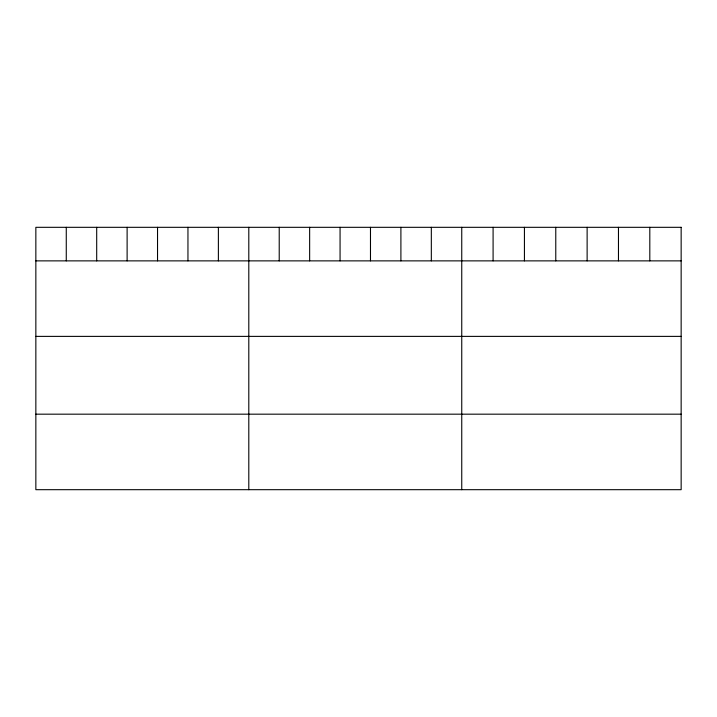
<?xml version="1.0" encoding="UTF-8"?>
<svg xmlns="http://www.w3.org/2000/svg" width="717" height="717" viewBox="0 0 717 717"><rect width="100%" height="100%" fill="white"/><g stroke="black" fill="none" stroke-linecap="round" stroke-linejoin="round"><path stroke-width="1.08" d="M35.85 260.871L681.15 260.871M35.85 336.381L681.15 336.381M35.85 414.175L681.15 414.175M649.808 227.316L649.808 260.871M618.466 227.316L618.466 260.871M587.124 227.316L587.124 260.871M555.774 227.316L555.774 260.871M524.432 227.316L524.432 260.871M493.09 227.316L493.09 260.871M461.748 227.316L461.748 489.684M431.329 227.316L431.329 260.871M400.902 227.316L400.902 260.871M370.483 227.316L370.483 260.871M340.064 227.316L340.064 260.871M309.645 227.316L309.645 260.871M279.218 227.316L279.218 260.871M248.799 227.316L248.799 489.684M218.38 227.316L218.38 260.871M187.953 227.316L187.953 260.871M157.534 227.316L157.534 260.871M127.115 227.316L127.115 260.871M96.696 227.316L96.696 260.871M66.269 227.316L66.269 260.871M681.15 227.316L35.85 227.316L35.85 489.684L681.15 489.684L681.15 227.316"/></g></svg>
